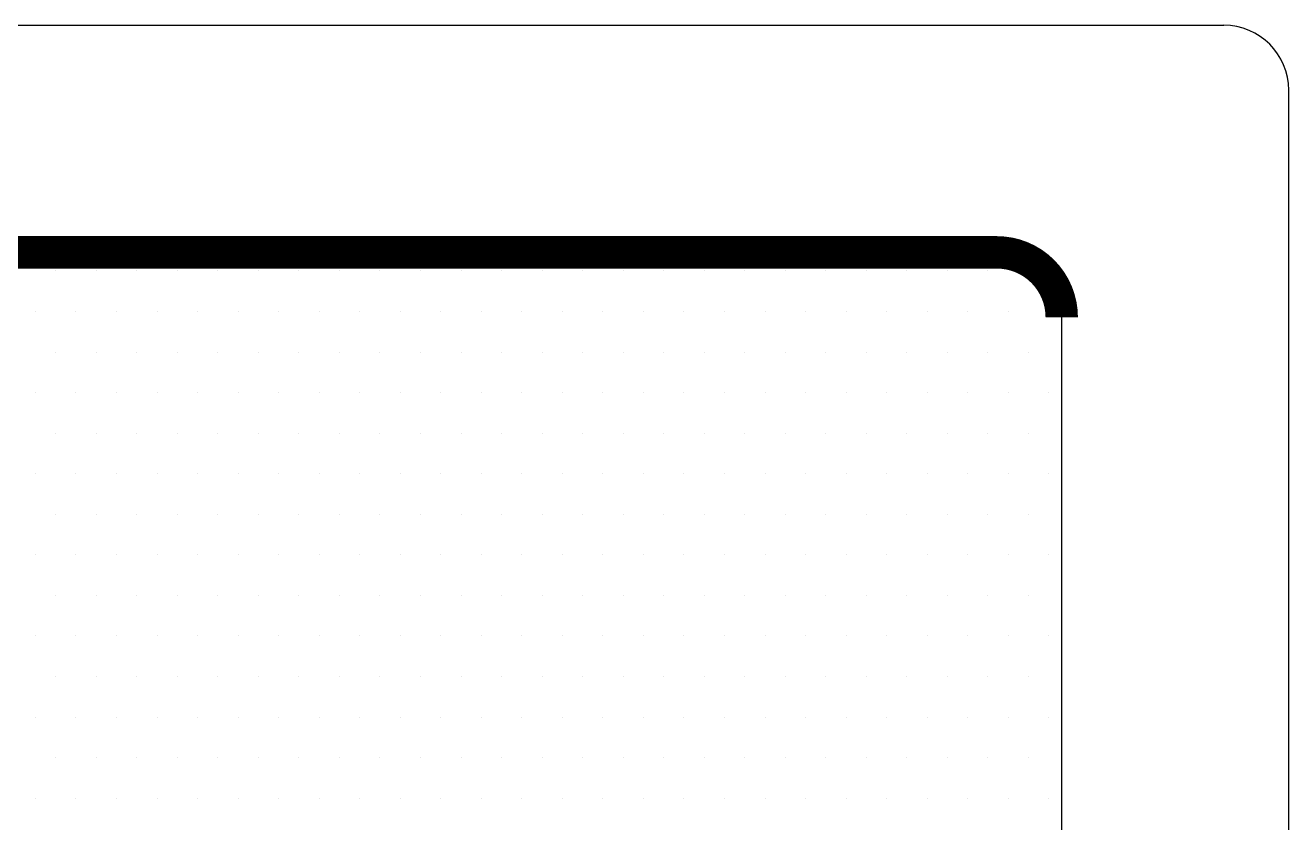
# Model space of a CAD drawing. Extents: x -12.596 to -11.946, y 11.414 to 11.785.
# Drawn here: x -12.3942 to -12.1994, y 11.6616 to 11.7845 of the extents above; entities that cross this region are included whole.
import ezdxf

# ---------------------------------------------------------------- set-up
doc = ezdxf.new("R2010")
doc.units = 0
doc.header["$LTSCALE"] = 0.5
doc.header["$MEASUREMENT"] = 0
doc.layers.get('0').update_dxf_attribs({"linetype": 'CONTINUOUS'})

# ---------------------------------------------------------------- blocks, each defined once
blk = doc.blocks.new('*X0')
at = {"color": 0}
for p, q in [((-12.48750000000001, 11.825), (-12.48750000000001, 11.825)), ((-12.48125000000001, 11.825), (-12.48125000000001, 11.825)), ((-12.47500000000001, 11.825), (-12.47500000000001, 11.825)), ((-12.46875000000001, 11.825), (-12.46875000000001, 11.825)), ((-12.46250000000001, 11.825), (-12.46250000000001, 11.825)), ((-12.45625000000001, 11.825), (-12.45625000000001, 11.825)), ((-12.45000000000001, 11.825), (-12.45000000000001, 11.825)), ((-12.44375000000001, 11.825), (-12.44375000000001, 11.825)), ((-12.43750000000001, 11.825), (-12.43750000000001, 11.825)), ((-12.43125000000001, 11.825), (-12.43125000000001, 11.825)), ((-12.42500000000001, 11.825), (-12.42500000000001, 11.825)), ((-12.41875000000001, 11.825), (-12.41875000000001, 11.825)), ((-12.41250000000001, 11.825), (-12.41250000000001, 11.825)), ((-12.40625000000001, 11.825), (-12.40625000000001, 11.825)), ((-12.40000000000001, 11.825), (-12.40000000000001, 11.825)), ((-12.39375000000001, 11.825), (-12.39375000000001, 11.825)), ((-12.38750000000002, 11.825), (-12.38750000000002, 11.825)), ((-12.38125000000002, 11.825), (-12.38125000000002, 11.825)), ((-12.37500000000002, 11.825), (-12.37500000000002, 11.825)), ((-12.36875000000002, 11.825), (-12.36875000000002, 11.825)), ((-12.36250000000002, 11.825), (-12.36250000000002, 11.825)), ((-12.35625000000002, 11.825), (-12.35625000000002, 11.825)), ((-12.35000000000002, 11.825), (-12.35000000000002, 11.825)), ((-12.34375000000002, 11.825), (-12.34375000000002, 11.825)), ((-12.33750000000002, 11.825), (-12.33750000000002, 11.825)), ((-12.49062500000001, 11.81875), (-12.49062500000001, 11.81875)), ((-12.48437500000001, 11.81875), (-12.48437500000001, 11.81875)), ((-12.47812500000001, 11.81875), (-12.47812500000001, 11.81875)), ((-12.47187500000001, 11.81875), (-12.47187500000001, 11.81875)), ((-12.46562500000001, 11.81875), (-12.46562500000001, 11.81875)), ((-12.45937500000001, 11.81875), (-12.45937500000001, 11.81875)), ((-12.45312500000001, 11.81875), (-12.45312500000001, 11.81875)), ((-12.44687500000001, 11.81875), (-12.44687500000001, 11.81875)), ((-12.44062500000001, 11.81875), (-12.44062500000001, 11.81875)), ((-12.43437500000001, 11.81875), (-12.43437500000001, 11.81875)), ((-12.42812500000001, 11.81875), (-12.42812500000001, 11.81875)), ((-12.42187500000001, 11.81875), (-12.42187500000001, 11.81875)), ((-12.41562500000001, 11.81875), (-12.41562500000001, 11.81875)), ((-12.40937500000001, 11.81875), (-12.40937500000001, 11.81875)), ((-12.40312500000001, 11.81875), (-12.40312500000001, 11.81875)), ((-12.39687500000001, 11.81875), (-12.39687500000001, 11.81875)), ((-12.39062500000001, 11.81875), (-12.39062500000001, 11.81875)), ((-12.38437500000001, 11.81875), (-12.38437500000001, 11.81875)), ((-12.37812500000001, 11.81875), (-12.37812500000001, 11.81875)), ((-12.37187500000002, 11.81875), (-12.37187500000002, 11.81875)), ((-12.36562500000002, 11.81875), (-12.36562500000002, 11.81875)), ((-12.35937500000002, 11.81875), (-12.35937500000002, 11.81875)), ((-12.35312500000002, 11.81875), (-12.35312500000002, 11.81875)), ((-12.34687500000002, 11.81875), (-12.34687500000002, 11.81875)), ((-12.34062500000002, 11.81875), (-12.34062500000002, 11.81875)), ((-12.33437500000002, 11.81875), (-12.33437500000002, 11.81875)), ((-12.48750000000001, 11.8125), (-12.48750000000001, 11.8125)), ((-12.48125000000001, 11.8125), (-12.48125000000001, 11.8125)), ((-12.47500000000001, 11.8125), (-12.47500000000001, 11.8125)), ((-12.46875000000001, 11.8125), (-12.46875000000001, 11.8125)), ((-12.46250000000001, 11.8125), (-12.46250000000001, 11.8125)), ((-12.45625000000001, 11.8125), (-12.45625000000001, 11.8125)), ((-12.45000000000001, 11.8125), (-12.45000000000001, 11.8125)), ((-12.44375000000001, 11.8125), (-12.44375000000001, 11.8125)), ((-12.43750000000001, 11.8125), (-12.43750000000001, 11.8125)), ((-12.43125000000001, 11.8125), (-12.43125000000001, 11.8125)), ((-12.42500000000001, 11.8125), (-12.42500000000001, 11.8125)), ((-12.41875000000001, 11.8125), (-12.41875000000001, 11.8125)), ((-12.41250000000001, 11.8125), (-12.41250000000001, 11.8125)), ((-12.40625000000001, 11.8125), (-12.40625000000001, 11.8125)), ((-12.40000000000001, 11.8125), (-12.40000000000001, 11.8125)), ((-12.39375000000001, 11.8125), (-12.39375000000001, 11.8125)), ((-12.38750000000001, 11.8125), (-12.38750000000001, 11.8125)), ((-12.38125000000001, 11.8125), (-12.38125000000001, 11.8125)), ((-12.37500000000001, 11.8125), (-12.37500000000001, 11.8125)), ((-12.36875000000001, 11.8125), (-12.36875000000001, 11.8125)), ((-12.36250000000001, 11.8125), (-12.36250000000001, 11.8125)), ((-12.35625000000002, 11.8125), (-12.35625000000002, 11.8125)), ((-12.35000000000002, 11.8125), (-12.35000000000002, 11.8125)), ((-12.34375000000002, 11.8125), (-12.34375000000002, 11.8125)), ((-12.33750000000002, 11.8125), (-12.33750000000002, 11.8125)), ((-12.49062500000001, 11.80625), (-12.49062500000001, 11.80625)), ((-12.48437500000001, 11.80625), (-12.48437500000001, 11.80625)), ((-12.47812500000001, 11.80625), (-12.47812500000001, 11.80625)), ((-12.47187500000001, 11.80625), (-12.47187500000001, 11.80625)), ((-12.46562500000001, 11.80625), (-12.46562500000001, 11.80625)), ((-12.45937500000001, 11.80625), (-12.45937500000001, 11.80625)), ((-12.45312500000001, 11.80625), (-12.45312500000001, 11.80625)), ((-12.44687500000001, 11.80625), (-12.44687500000001, 11.80625)), ((-12.44062500000001, 11.80625), (-12.44062500000001, 11.80625)), ((-12.43437500000001, 11.80625), (-12.43437500000001, 11.80625)), ((-12.42812500000001, 11.80625), (-12.42812500000001, 11.80625)), ((-12.42187500000001, 11.80625), (-12.42187500000001, 11.80625)), ((-12.41562500000001, 11.80625), (-12.41562500000001, 11.80625)), ((-12.40937500000001, 11.80625), (-12.40937500000001, 11.80625)), ((-12.40312500000001, 11.80625), (-12.40312500000001, 11.80625)), ((-12.39687500000001, 11.80625), (-12.39687500000001, 11.80625)), ((-12.39062500000001, 11.80625), (-12.39062500000001, 11.80625)), ((-12.38437500000001, 11.80625), (-12.38437500000001, 11.80625)), ((-12.37812500000001, 11.80625), (-12.37812500000001, 11.80625)), ((-12.37187500000002, 11.80625), (-12.37187500000002, 11.80625)), ((-12.36562500000002, 11.80625), (-12.36562500000002, 11.80625)), ((-12.35937500000002, 11.80625), (-12.35937500000002, 11.80625)), ((-12.35312500000002, 11.80625), (-12.35312500000002, 11.80625)), ((-12.34687500000002, 11.80625), (-12.34687500000002, 11.80625)), ((-12.34062500000002, 11.80625), (-12.34062500000002, 11.80625)), ((-12.33437500000002, 11.80625), (-12.33437500000002, 11.80625)), ((-12.4875, 11.8), (-12.4875, 11.8)), ((-12.48125, 11.8), (-12.48125, 11.8)), ((-12.475, 11.8), (-12.475, 11.8)), ((-12.46875000000001, 11.8), (-12.46875000000001, 11.8)), ((-12.46250000000001, 11.8), (-12.46250000000001, 11.8)), ((-12.45625000000001, 11.8), (-12.45625000000001, 11.8)), ((-12.45000000000001, 11.8), (-12.45000000000001, 11.8)), ((-12.44375000000001, 11.8), (-12.44375000000001, 11.8)), ((-12.43750000000001, 11.8), (-12.43750000000001, 11.8)), ((-12.43125000000001, 11.8), (-12.43125000000001, 11.8)), ((-12.42500000000001, 11.8), (-12.42500000000001, 11.8)), ((-12.41875000000001, 11.8), (-12.41875000000001, 11.8)), ((-12.41250000000001, 11.8), (-12.41250000000001, 11.8)), ((-12.40625000000001, 11.8), (-12.40625000000001, 11.8)), ((-12.40000000000001, 11.8), (-12.40000000000001, 11.8)), ((-12.39375000000001, 11.8), (-12.39375000000001, 11.8)), ((-12.38750000000001, 11.8), (-12.38750000000001, 11.8)), ((-12.38125000000001, 11.8), (-12.38125000000001, 11.8)), ((-12.37500000000001, 11.8), (-12.37500000000001, 11.8)), ((-12.36875000000001, 11.8), (-12.36875000000001, 11.8)), ((-12.36250000000001, 11.8), (-12.36250000000001, 11.8)), ((-12.35625000000001, 11.8), (-12.35625000000001, 11.8)), ((-12.35000000000001, 11.8), (-12.35000000000001, 11.8)), ((-12.34375000000001, 11.8), (-12.34375000000001, 11.8)), ((-12.33750000000001, 11.8), (-12.33750000000001, 11.8)), ((-12.490625, 11.79375), (-12.490625, 11.79375)), ((-12.48437500000001, 11.79375), (-12.48437500000001, 11.79375)), ((-12.47812500000001, 11.79375), (-12.47812500000001, 11.79375)), ((-12.47187500000001, 11.79375), (-12.47187500000001, 11.79375)), ((-12.46562500000001, 11.79375), (-12.46562500000001, 11.79375)), ((-12.45937500000001, 11.79375), (-12.45937500000001, 11.79375)), ((-12.45312500000001, 11.79375), (-12.45312500000001, 11.79375)), ((-12.44687500000001, 11.79375), (-12.44687500000001, 11.79375)), ((-12.44062500000001, 11.79375), (-12.44062500000001, 11.79375)), ((-12.43437500000001, 11.79375), (-12.43437500000001, 11.79375)), ((-12.42812500000001, 11.79375), (-12.42812500000001, 11.79375)), ((-12.42187500000001, 11.79375), (-12.42187500000001, 11.79375)), ((-12.41562500000001, 11.79375), (-12.41562500000001, 11.79375)), ((-12.40937500000001, 11.79375), (-12.40937500000001, 11.79375)), ((-12.40312500000001, 11.79375), (-12.40312500000001, 11.79375)), ((-12.39687500000001, 11.79375), (-12.39687500000001, 11.79375)), ((-12.39062500000001, 11.79375), (-12.39062500000001, 11.79375)), ((-12.38437500000001, 11.79375), (-12.38437500000001, 11.79375)), ((-12.37812500000001, 11.79375), (-12.37812500000001, 11.79375)), ((-12.37187500000001, 11.79375), (-12.37187500000001, 11.79375)), ((-12.36562500000001, 11.79375), (-12.36562500000001, 11.79375)), ((-12.35937500000001, 11.79375), (-12.35937500000001, 11.79375)), ((-12.35312500000001, 11.79375), (-12.35312500000001, 11.79375)), ((-12.34687500000001, 11.79375), (-12.34687500000001, 11.79375)), ((-12.34062500000001, 11.79375), (-12.34062500000001, 11.79375)), ((-12.33437500000001, 11.79375), (-12.33437500000001, 11.79375)), ((-12.48750000000001, 11.7875), (-12.48750000000001, 11.7875)), ((-12.48125000000001, 11.7875), (-12.48125000000001, 11.7875)), ((-12.47500000000001, 11.7875), (-12.47500000000001, 11.7875)), ((-12.46875000000001, 11.7875), (-12.46875000000001, 11.7875)), ((-12.46250000000001, 11.7875), (-12.46250000000001, 11.7875)), ((-12.45625000000001, 11.7875), (-12.45625000000001, 11.7875)), ((-12.45000000000001, 11.7875), (-12.45000000000001, 11.7875)), ((-12.44375000000001, 11.7875), (-12.44375000000001, 11.7875)), ((-12.43750000000001, 11.7875), (-12.43750000000001, 11.7875)), ((-12.43125000000001, 11.7875), (-12.43125000000001, 11.7875)), ((-12.42500000000001, 11.7875), (-12.42500000000001, 11.7875)), ((-12.41875000000001, 11.7875), (-12.41875000000001, 11.7875)), ((-12.41250000000001, 11.7875), (-12.41250000000001, 11.7875)), ((-12.40625000000001, 11.7875), (-12.40625000000001, 11.7875)), ((-12.40000000000001, 11.7875), (-12.40000000000001, 11.7875)), ((-12.39375000000001, 11.7875), (-12.39375000000001, 11.7875)), ((-12.38750000000001, 11.7875), (-12.38750000000001, 11.7875)), ((-12.38125000000001, 11.7875), (-12.38125000000001, 11.7875)), ((-12.37500000000001, 11.7875), (-12.37500000000001, 11.7875)), ((-12.36875000000001, 11.7875), (-12.36875000000001, 11.7875)), ((-12.36250000000001, 11.7875), (-12.36250000000001, 11.7875)), ((-12.35625000000002, 11.7875), (-12.35625000000002, 11.7875)), ((-12.35000000000002, 11.7875), (-12.35000000000002, 11.7875)), ((-12.34375000000002, 11.7875), (-12.34375000000002, 11.7875)), ((-12.33750000000002, 11.7875), (-12.33750000000002, 11.7875)), ((-12.49062500000001, 11.78125), (-12.49062500000001, 11.78125)), ((-12.48437500000001, 11.78125), (-12.48437500000001, 11.78125)), ((-12.47812500000001, 11.78125), (-12.47812500000001, 11.78125)), ((-12.47187500000001, 11.78125), (-12.47187500000001, 11.78125)), ((-12.46562500000001, 11.78125), (-12.46562500000001, 11.78125)), ((-12.45937500000001, 11.78125), (-12.45937500000001, 11.78125)), ((-12.45312500000001, 11.78125), (-12.45312500000001, 11.78125)), ((-12.44687500000001, 11.78125), (-12.44687500000001, 11.78125)), ((-12.44062500000001, 11.78125), (-12.44062500000001, 11.78125)), ((-12.43437500000001, 11.78125), (-12.43437500000001, 11.78125)), ((-12.42812500000001, 11.78125), (-12.42812500000001, 11.78125)), ((-12.42187500000001, 11.78125), (-12.42187500000001, 11.78125)), ((-12.41562500000001, 11.78125), (-12.41562500000001, 11.78125)), ((-12.40937500000001, 11.78125), (-12.40937500000001, 11.78125)), ((-12.40312500000001, 11.78125), (-12.40312500000001, 11.78125)), ((-12.39687500000001, 11.78125), (-12.39687500000001, 11.78125)), ((-12.39062500000001, 11.78125), (-12.39062500000001, 11.78125)), ((-12.38437500000001, 11.78125), (-12.38437500000001, 11.78125)), ((-12.37812500000001, 11.78125), (-12.37812500000001, 11.78125)), ((-12.37187500000002, 11.78125), (-12.37187500000002, 11.78125)), ((-12.36562500000002, 11.78125), (-12.36562500000002, 11.78125)), ((-12.35937500000002, 11.78125), (-12.35937500000002, 11.78125)), ((-12.35312500000002, 11.78125), (-12.35312500000002, 11.78125)), ((-12.34687500000002, 11.78125), (-12.34687500000002, 11.78125)), ((-12.34062500000002, 11.78125), (-12.34062500000002, 11.78125)), ((-12.33437500000002, 11.78125), (-12.33437500000002, 11.78125)), ((-12.48750000000001, 11.775), (-12.48750000000001, 11.775)), ((-12.48125000000001, 11.775), (-12.48125000000001, 11.775)), ((-12.47500000000001, 11.775), (-12.47500000000001, 11.775)), ((-12.46875000000001, 11.775), (-12.46875000000001, 11.775)), ((-12.46250000000001, 11.775), (-12.46250000000001, 11.775)), ((-12.45625000000001, 11.775), (-12.45625000000001, 11.775)), ((-12.45000000000001, 11.775), (-12.45000000000001, 11.775)), ((-12.44375000000001, 11.775), (-12.44375000000001, 11.775)), ((-12.43750000000001, 11.775), (-12.43750000000001, 11.775)), ((-12.43125000000001, 11.775), (-12.43125000000001, 11.775)), ((-12.42500000000001, 11.775), (-12.42500000000001, 11.775)), ((-12.41875000000001, 11.775), (-12.41875000000001, 11.775)), ((-12.41250000000001, 11.775), (-12.41250000000001, 11.775)), ((-12.40625000000001, 11.775), (-12.40625000000001, 11.775)), ((-12.40000000000001, 11.775), (-12.40000000000001, 11.775)), ((-12.39375000000001, 11.775), (-12.39375000000001, 11.775)), ((-12.38750000000001, 11.775), (-12.38750000000001, 11.775)), ((-12.38125000000001, 11.775), (-12.38125000000001, 11.775)), ((-12.37500000000001, 11.775), (-12.37500000000001, 11.775)), ((-12.36875000000001, 11.775), (-12.36875000000001, 11.775)), ((-12.36250000000001, 11.775), (-12.36250000000001, 11.775)), ((-12.35625000000002, 11.775), (-12.35625000000002, 11.775)), ((-12.35000000000002, 11.775), (-12.35000000000002, 11.775)), ((-12.34375000000002, 11.775), (-12.34375000000002, 11.775)), ((-12.33750000000002, 11.775), (-12.33750000000002, 11.775)), ((-12.490625, 11.76875), (-12.490625, 11.76875)), ((-12.48437500000001, 11.76875), (-12.48437500000001, 11.76875)), ((-12.47812500000001, 11.76875), (-12.47812500000001, 11.76875)), ((-12.47187500000001, 11.76875), (-12.47187500000001, 11.76875)), ((-12.46562500000001, 11.76875), (-12.46562500000001, 11.76875)), ((-12.45937500000001, 11.76875), (-12.45937500000001, 11.76875)), ((-12.45312500000001, 11.76875), (-12.45312500000001, 11.76875)), ((-12.44687500000001, 11.76875), (-12.44687500000001, 11.76875)), ((-12.44062500000001, 11.76875), (-12.44062500000001, 11.76875)), ((-12.43437500000001, 11.76875), (-12.43437500000001, 11.76875)), ((-12.42812500000001, 11.76875), (-12.42812500000001, 11.76875)), ((-12.42187500000001, 11.76875), (-12.42187500000001, 11.76875)), ((-12.41562500000001, 11.76875), (-12.41562500000001, 11.76875)), ((-12.40937500000001, 11.76875), (-12.40937500000001, 11.76875)), ((-12.40312500000001, 11.76875), (-12.40312500000001, 11.76875)), ((-12.39687500000001, 11.76875), (-12.39687500000001, 11.76875)), ((-12.39062500000001, 11.76875), (-12.39062500000001, 11.76875)), ((-12.38437500000001, 11.76875), (-12.38437500000001, 11.76875)), ((-12.37812500000001, 11.76875), (-12.37812500000001, 11.76875)), ((-12.37187500000001, 11.76875), (-12.37187500000001, 11.76875)), ((-12.36562500000001, 11.76875), (-12.36562500000001, 11.76875)), ((-12.35937500000001, 11.76875), (-12.35937500000001, 11.76875)), ((-12.35312500000001, 11.76875), (-12.35312500000001, 11.76875)), ((-12.34687500000001, 11.76875), (-12.34687500000001, 11.76875)), ((-12.34062500000001, 11.76875), (-12.34062500000001, 11.76875)), ((-12.33437500000001, 11.76875), (-12.33437500000001, 11.76875)), ((-12.48750000000001, 11.7625), (-12.48750000000001, 11.7625)), ((-12.48125000000001, 11.7625), (-12.48125000000001, 11.7625)), ((-12.47500000000001, 11.7625), (-12.47500000000001, 11.7625)), ((-12.46875000000001, 11.7625), (-12.46875000000001, 11.7625)), ((-12.46250000000001, 11.7625), (-12.46250000000001, 11.7625)), ((-12.45625000000001, 11.7625), (-12.45625000000001, 11.7625)), ((-12.45000000000001, 11.7625), (-12.45000000000001, 11.7625)), ((-12.44375000000001, 11.7625), (-12.44375000000001, 11.7625)), ((-12.43750000000001, 11.7625), (-12.43750000000001, 11.7625)), ((-12.43125000000001, 11.7625), (-12.43125000000001, 11.7625)), ((-12.42500000000001, 11.7625), (-12.42500000000001, 11.7625)), ((-12.41875000000001, 11.7625), (-12.41875000000001, 11.7625)), ((-12.41250000000001, 11.7625), (-12.41250000000001, 11.7625)), ((-12.40625000000001, 11.7625), (-12.40625000000001, 11.7625)), ((-12.40000000000001, 11.7625), (-12.40000000000001, 11.7625)), ((-12.39375000000001, 11.7625), (-12.39375000000001, 11.7625)), ((-12.38750000000001, 11.7625), (-12.38750000000001, 11.7625)), ((-12.38125000000001, 11.7625), (-12.38125000000001, 11.7625)), ((-12.37500000000001, 11.7625), (-12.37500000000001, 11.7625)), ((-12.36875000000001, 11.7625), (-12.36875000000001, 11.7625)), ((-12.36250000000001, 11.7625), (-12.36250000000001, 11.7625)), ((-12.35625000000002, 11.7625), (-12.35625000000002, 11.7625)), ((-12.35000000000002, 11.7625), (-12.35000000000002, 11.7625)), ((-12.34375000000002, 11.7625), (-12.34375000000002, 11.7625)), ((-12.33750000000002, 11.7625), (-12.33750000000002, 11.7625)), ((-12.49062500000001, 11.75625), (-12.49062500000001, 11.75625)), ((-12.48437500000001, 11.75625), (-12.48437500000001, 11.75625)), ((-12.47812500000001, 11.75625), (-12.47812500000001, 11.75625)), ((-12.47187500000001, 11.75625), (-12.47187500000001, 11.75625)), ((-12.46562500000001, 11.75625), (-12.46562500000001, 11.75625)), ((-12.45937500000001, 11.75625), (-12.45937500000001, 11.75625)), ((-12.45312500000001, 11.75625), (-12.45312500000001, 11.75625)), ((-12.44687500000001, 11.75625), (-12.44687500000001, 11.75625)), ((-12.44062500000001, 11.75625), (-12.44062500000001, 11.75625)), ((-12.43437500000001, 11.75625), (-12.43437500000001, 11.75625)), ((-12.42812500000001, 11.75625), (-12.42812500000001, 11.75625)), ((-12.42187500000001, 11.75625), (-12.42187500000001, 11.75625)), ((-12.41562500000001, 11.75625), (-12.41562500000001, 11.75625)), ((-12.40937500000001, 11.75625), (-12.40937500000001, 11.75625)), ((-12.40312500000001, 11.75625), (-12.40312500000001, 11.75625)), ((-12.39687500000001, 11.75625), (-12.39687500000001, 11.75625)), ((-12.39062500000001, 11.75625), (-12.39062500000001, 11.75625)), ((-12.38437500000001, 11.75625), (-12.38437500000001, 11.75625)), ((-12.37812500000001, 11.75625), (-12.37812500000001, 11.75625)), ((-12.37187500000002, 11.75625), (-12.37187500000002, 11.75625)), ((-12.36562500000002, 11.75625), (-12.36562500000002, 11.75625)), ((-12.35937500000002, 11.75625), (-12.35937500000002, 11.75625)), ((-12.35312500000002, 11.75625), (-12.35312500000002, 11.75625)), ((-12.34687500000002, 11.75625), (-12.34687500000002, 11.75625)), ((-12.34062500000002, 11.75625), (-12.34062500000002, 11.75625)), ((-12.33437500000002, 11.75625), (-12.33437500000002, 11.75625)), ((-12.48750000000001, 11.75), (-12.48750000000001, 11.75)), ((-12.48125000000001, 11.75), (-12.48125000000001, 11.75)), ((-12.47500000000001, 11.75), (-12.47500000000001, 11.75)), ((-12.46875000000001, 11.75), (-12.46875000000001, 11.75)), ((-12.46250000000001, 11.75), (-12.46250000000001, 11.75)), ((-12.45625000000001, 11.75), (-12.45625000000001, 11.75)), ((-12.45000000000001, 11.75), (-12.45000000000001, 11.75)), ((-12.44375000000001, 11.75), (-12.44375000000001, 11.75)), ((-12.43750000000001, 11.75), (-12.43750000000001, 11.75)), ((-12.43125000000001, 11.75), (-12.43125000000001, 11.75)), ((-12.42500000000001, 11.75), (-12.42500000000001, 11.75)), ((-12.41875000000001, 11.75), (-12.41875000000001, 11.75)), ((-12.41250000000001, 11.75), (-12.41250000000001, 11.75)), ((-12.40625000000001, 11.75), (-12.40625000000001, 11.75)), ((-12.40000000000001, 11.75), (-12.40000000000001, 11.75)), ((-12.39375000000001, 11.75), (-12.39375000000001, 11.75)), ((-12.38750000000001, 11.75), (-12.38750000000001, 11.75)), ((-12.38125000000001, 11.75), (-12.38125000000001, 11.75)), ((-12.37500000000001, 11.75), (-12.37500000000001, 11.75)), ((-12.36875000000001, 11.75), (-12.36875000000001, 11.75)), ((-12.36250000000001, 11.75), (-12.36250000000001, 11.75)), ((-12.35625000000002, 11.75), (-12.35625000000002, 11.75)), ((-12.35000000000002, 11.75), (-12.35000000000002, 11.75)), ((-12.34375000000002, 11.75), (-12.34375000000002, 11.75)), ((-12.33750000000002, 11.75), (-12.33750000000002, 11.75)), ((-12.49062500000001, 11.74375), (-12.49062500000001, 11.74375)), ((-12.48437500000001, 11.74375), (-12.48437500000001, 11.74375)), ((-12.47812500000001, 11.74375), (-12.47812500000001, 11.74375)), ((-12.47187500000001, 11.74375), (-12.47187500000001, 11.74375)), ((-12.46562500000001, 11.74375), (-12.46562500000001, 11.74375)), ((-12.45937500000001, 11.74375), (-12.45937500000001, 11.74375)), ((-12.45312500000001, 11.74375), (-12.45312500000001, 11.74375)), ((-12.44687500000001, 11.74375), (-12.44687500000001, 11.74375)), ((-12.44062500000001, 11.74375), (-12.44062500000001, 11.74375)), ((-12.43437500000001, 11.74375), (-12.43437500000001, 11.74375)), ((-12.42812500000001, 11.74375), (-12.42812500000001, 11.74375)), ((-12.42187500000001, 11.74375), (-12.42187500000001, 11.74375)), ((-12.41562500000001, 11.74375), (-12.41562500000001, 11.74375)), ((-12.40937500000001, 11.74375), (-12.40937500000001, 11.74375)), ((-12.40312500000001, 11.74375), (-12.40312500000001, 11.74375)), ((-12.39687500000001, 11.74375), (-12.39687500000001, 11.74375)), ((-12.39062500000001, 11.74375), (-12.39062500000001, 11.74375)), ((-12.38437500000001, 11.74375), (-12.38437500000001, 11.74375)), ((-12.37812500000001, 11.74375), (-12.37812500000001, 11.74375)), ((-12.37187500000002, 11.74375), (-12.37187500000002, 11.74375)), ((-12.36562500000002, 11.74375), (-12.36562500000002, 11.74375)), ((-12.35937500000002, 11.74375), (-12.35937500000002, 11.74375)), ((-12.35312500000002, 11.74375), (-12.35312500000002, 11.74375)), ((-12.34687500000002, 11.74375), (-12.34687500000002, 11.74375)), ((-12.34062500000002, 11.74375), (-12.34062500000002, 11.74375)), ((-12.33437500000002, 11.74375), (-12.33437500000002, 11.74375))]:
    blk.add_line(p, q, dxfattribs=at)

msp = doc.modelspace()

# ---------------------------------------------------------------- linework, layer by layer
for p, q in [((-12.53939616960384, 11.7845408485081), (-12.20939616960384, 11.7845408485081)), ((-12.19939616960384, 11.5145408485081), (-12.19939616960384, 11.7745408485081)), ((-12.23439616960384, 11.5495408485081), (-12.23439616960384, 11.7395408485081))]:
    msp.add_line(p, q)
at = {"const_width": 0.005}
msp.add_lwpolyline([(-12.23439616960384, 11.7395408485081, 0.4142135623730931), (-12.24439616960384, 11.7495408485081), (-12.50439616960384, 11.7495408485081, 0.4142135623730951), (-12.51439616960384, 11.7395408485081), (-12.51439616960384, 11.5495408485081, 0.4142135623730951), (-12.50439616960384, 11.5395408485081, 0.4142135623730951)], format="xyb", dxfattribs=at)
msp.add_arc((-12.20939616960384, 11.7745408485081), 0.01, 0, 89.9999999999997)

# ---------------------------------------------------------------- block references
at = {"color": 252}
msp.add_blockref('*X0', (0.09798002563701402, -0.07832540558743695), dxfattribs=at)

doc.saveas('drawing.dxf')
